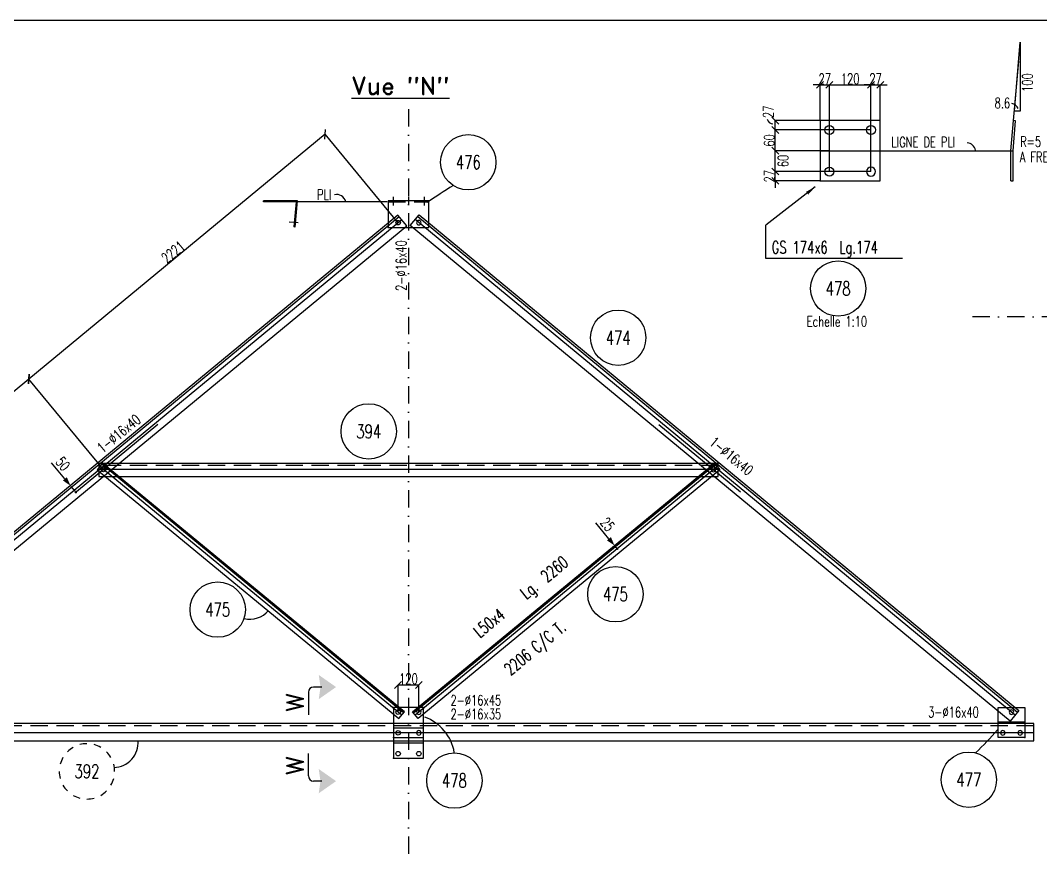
# Model space of a CAD drawing. Extents: x 554281 to 570501, y -61245 to -49765.
# Drawn here: x 558711 to 564608, y -54591 to -49765 of the extents above; entities that cross this region are included whole.
import ezdxf
from ezdxf.enums import TextEntityAlignment as Align

# ---------------------------------------------------------------- set-up
doc = ezdxf.new("R2010")
doc.units = 0
doc.header["$LTSCALE"] = 200
doc.header["$MEASUREMENT"] = 0
doc.linetypes.add('DASHDOT', pattern=[1, 0.5, -0.25, 0, -0.25])
doc.linetypes.add('DASHED', pattern=[0.75, 0.5, -0.25])
doc.layers.get('0').update_dxf_attribs({"linetype": 'CONTINUOUS'})
for name, color, linetype in [('ASSI', 6, 'CONTINUOUS'), ('BOLLINI_1', 7, 'CONTINUOUS'), ('FORI', 2, 'CONTINUOUS'), ('LINEA_ANG', 2, 'CONTINUOUS'), ('LINEE_PIASTRE', 2, 'CONTINUOUS'), ('LS', 7, 'CONTINUOUS'), ('LSP', 3, 'CONTINUOUS'), ('MZ', 6, 'DASHDOT'), ('PIASTRE', 5, 'CONTINUOUS'), ('PIEGA', 4, 'CONTINUOUS'), ('PIEGA_F_492_50', 7, 'CONTINUOUS'), ('QT_MAL', 7, 'CONTINUOUS'), ('QT_MPR', 7, 'CONTINUOUS'), ('TRAT-Y', 7, 'DASHED')]:
    doc.layers.add(name, color=color, linetype=linetype)
doc.styles.add('QUOTE', font='ROMANS8.SHX', dxfattribs={"width": 0.7})
doc.styles.add('RD', font='ROMAND8.SHX', dxfattribs={"width": 0.7})
doc.styles.add('RQL', font='ROMANS8.SHX', dxfattribs={"width": 0.7})
doc.styles.add('RS', font='ROMANS8.shx', dxfattribs={"width": 0.7})
doc.styles.get("Standard").update_dxf_attribs({"font": 'ROMANS8.SHX', "width": 0.7})
doc.dimstyles.new('FRECCE1', dxfattribs={"dimtxt": 60, "dimasz": 6.66, "dimexe": 0, "dimexo": 0, "dimgap": 1, "dimtad": 1, "dimzin": 0, "dimdsep": 46, "dimtxsty": 'RS', "dimblk1": 'QUOTP', "dimblk2": 'QUOTF', "dimsah": 1, "dimcen": 0, "dimclrd": 2, "dimclre": 2, "dimclrt": 7, "dimadec": 0, "dimazin": 0, "dimtfac": 1, "dimtix": 1, "dimtmove": 2, "dimatfit": 3, "dimldrblk": 'QUOTP', "dimfxl": 1, "dimtolj": 1, "dimtzin": 0, "dimarcsym": 0})
doc.dimstyles.new('TRATTO', dxfattribs={"dimscale": 0, "dimtxt": 60, "dimasz": 40, "dimexe": 0, "dimexo": 0, "dimgap": 5, "dimtad": 1, "dimrnd": 0.5, "dimdsep": 46, "dimtxsty": 'RS', "dimblk1": 'OBLIQUE', "dimblk2": 'OBLIQUE', "dimsah": 1, "dimcen": 0.09, "dimclrd": 2, "dimclre": 2, "dimclrt": 7, "dimadec": 0, "dimazin": 0, "dimtfac": 1, "dimtix": 1, "dimtmove": 2, "dimatfit": 3, "dimfxl": 1, "dimtolj": 1, "dimtzin": 0, "dimarcsym": 0})

# ---------------------------------------------------------------- blocks, each defined once
blk = doc.blocks.new('MRKR_98')
blk.add_point((0, 0))
at = {"color": 7, "style": 'QUOTE', "width": 0.5, "flags": 1}
for tag, p in [('TI', (3.73, 6.83)), ('DI_S', (3.73, 6.42)), ('D_S', (3.73, 6.02)), ('AUX2', (3.71, 4.93)), ('NFORI', (3.72, 5.3)), ('AUX1', (3.73, 4.19)), ('E_S', (3.73, 5.68)), ('FAM', (3.73, 4.55)), ('COMMESSA', (3.73, 3.85)), ('MD', (3.73, 3.51)), ('MP', (3.73, 3.16)), ('LARGHEZZA', (3.73, 2.82)), ('SPESSORE', (3.73, 2.48)), ('NP', (3.73, 2.14)), ('SV', (3.73, 1.79)), ('PESO', (3.73, 1.45)), ('QUA', (3.73, 1.11)), ('LUN', (3.73, 0.76)), ('PROF', (3.73, 0.42)), ('POS', (3.73, 0.08))]:
    blk.add_attdef(tag, p, '', height=0.2, dxfattribs=at)
at = {"color": 7, "flags": 1}
for tag, p in [('LAV1', (5.26, 6.88)), ('LAV2', (5.26, 6.55)), ('LAV3', (5.26, 6.21)), ('LAV4', (5.26, 5.88)), ('LAV5', (5.26, 5.55)), ('LAV6', (5.26, 5.21)), ('LAV7', (5.26, 4.88)), ('LAV8', (5.26, 4.55)), ('LAV9', (5.26, 4.21)), ('LAV10', (5.26, 3.88))]:
    blk.add_attdef(tag, p, '', height=0.2, dxfattribs=at)
blk = doc.blocks.new('16')
blk.add_circle((0, 0), 1)
blk = doc.blocks.new('ASSE98')
blk.add_line((0, 0), (1, 0))
at = {"color": 7, "style": 'QUOTE', "width": 0.5, "flags": 1}
for tag, p in [('TI', (1.38308, 6.82731)), ('DI_S', (1.38308, 6.42178)), ('D_S', (1.38308, 6.02092)), ('E_S', (1.38308, 5.68065)), ('NFORI', (1.36454, 5.29792)), ('ALAR', (1.36349, 4.93246)), ('FAM', (1.3775, 4.54645)), ('ALA', (1.38308, 4.19257)), ('DISP2', (1.38308, 3.84971)), ('DISP1', (1.38308, 3.50686)), ('PINZAF', (1.38308, 3.164)), ('PINZAI', (1.38308, 2.82114)), ('TRP', (1.38308, 2.47829)), ('NP', (1.38308, 2.13543)), ('SV', (1.38308, 1.79257)), ('PESO', (1.38308, 1.44971)), ('QUA', (1.38308, 1.10686)), ('LUN', (1.38308, 0.764)), ('PROF', (1.38308, 0.42114)), ('POS', (1.38308, 0.07829))]:
    blk.add_attdef(tag, p, '', height=0.2, dxfattribs=at)
at = {"color": 7, "flags": 1}
for tag, p in [('LAV1', (3.07431, 6.82847)), ('LAV2', (3.07431, 6.49513)), ('LAV3', (3.07431, 6.1618)), ('LAV4', (3.07431, 5.82847)), ('LAV5', (3.07431, 5.49513)), ('LAV6', (3.07431, 5.1618)), ('LAV7', (3.07431, 4.82847)), ('LAV8', (3.07431, 4.49513)), ('LAV9', (3.07431, 4.1618)), ('LAV10', (3.07431, 3.82847))]:
    blk.add_attdef(tag, p, '', height=0.2, dxfattribs=at)
blk = doc.blocks.new('xxx')
blk.add_circle((0, 0), 8)
at = {"color": 3, "style": 'RQL', "width": 0.7}
blk.add_attdef('POS', text='', height=4, dxfattribs=at).set_placement((0, 0), align=Align.MIDDLE)
at = {"color": 3, "style": 'RQL', "width": 0.7, "flags": 1}
blk.add_attdef('POS1', (-0.39, -5.42), '', height=2, dxfattribs=at)
at = {"style": 'RQL', "width": 0.7, "flags": 1}
blk.add_attdef('TIPO', (-0.39, -8.66), '', height=2, dxfattribs=at)
blk = doc.blocks.new('bull')
at = {"style": 'RS', "width": 0.7, "flags": 1}
for tag, p in [('NN', (-12.25, 0)), ('DIAMETRO', (0, -4.86)), ('SERRAGGIO', (0, -9.71)), ('LUNGHEZZA', (0, -14.57)), ('NB', (0, -19.43)), ('TIPO', (0, -24.12)), ('EL', (-0.14, -29))]:
    blk.add_attdef(tag, p, '', height=3, dxfattribs=at)
at = {"style": 'RS', "width": 0.7}
blk.add_attdef('BULLONE', (0, 0), '', height=3, dxfattribs=at)
blk = doc.blocks.new('zzz')
at = {"linetype": 'Continuous'}
for start, end in [(120, 135), (90, 105), (60, 75), (150, 165), (30, 45), (180, 195), (0, 15), (330, 345), (210, 225), (300, 315), (240, 255), (270, 285)]:
    blk.add_arc((0, 0), 8, start, end, dxfattribs=at)
at = {"color": 3, "style": 'RQL', "width": 0.7}
blk.add_attdef('POS1', text='', height=4, dxfattribs=at).set_placement((0, 0), align=Align.MIDDLE)
at = {"style": 'RQL', "width": 0.7, "flags": 1}
blk.add_attdef('TIPO', (0, -8), '', height=3, dxfattribs=at)
blk = doc.blocks.new('QUOTP')
at = {"layer": 'ASSI', "color": 2, "const_width": 1.07}
blk.add_lwpolyline([(-0.53, 0, 1), (0.53, 0, 1)], format="xyb", close=True, dxfattribs=at)
blk = doc.blocks.new('QUOTF')
at = {"layer": 'LS', "color": 2}
blk.add_line((7.5, 0), (25.5, 0), dxfattribs=at)
blk.add_solid([(7.5, 2.25), (0, 0), (7.5, -2.25)], dxfattribs=at)
blk = doc.blocks.new('*D17')
at = {"layer": 'QT_MAL', "color": 2, "lineweight": -2, "transparency": 16777216}
for p, q in [((559000, -52452.7), (559000, -52452.7)), ((559027.6, -52486.1), (559004.2, -52457.8)), ((559031.8, -52491.3), (559031.8, -52491.3))]:
    blk.add_line(p, q, dxfattribs=at)
at = {"layer": 'QT_MAL', "color": 2, "lineweight": -2, "transparency": 16777216, "xscale": 6.66, "yscale": 6.66, "zscale": 6.66}
for name, p, rotation in [('QUOTF', (559000, -52452.7), 129.5459458153037), ('QUOTP', (559031.8, -52491.3), 309.5459458153038)]:
    blk.add_blockref(name, p, dxfattribs=dict(at, rotation=rotation))
at = {"layer": 'QT_MAL', "color": 7, "transparency": 16777216, "insert": (558956.4, -52327.1), "char_height": 60, "attachment_point": 5, "rotation": 309.54595, "style": 'RS'}
blk.add_mtext('\\A1;50', dxfattribs=at)
blk = doc.blocks.new('_OBLIQUE')
at = {"color": 0, "linetype": 'ByBlock'}
blk.add_line((-0.5, -0.5), (0.5, 0.5), dxfattribs=at)
blk = doc.blocks.new('*D18')
at = {"layer": 'QT_MPR', "color": 2, "lineweight": -2, "transparency": 16777216}
for p, q in [((560472.6, -50423.2), (558760, -51837.3)), ((560894.3, -50933.9), (560472.6, -50423.2)), ((559191.2, -52359.6), (558760, -51837.3))]:
    blk.add_line(p, q, dxfattribs=at)
at = {"layer": 'QT_MPR', "color": 2, "lineweight": -2, "transparency": 16777216, "xscale": 40, "yscale": 40, "zscale": 40}
for p, rotation in [((560472.6, -50423.2), 39.54594581530375), ((558760, -51837.3), 219.5459458153037)]:
    blk.add_blockref('_OBLIQUE', p, dxfattribs=dict(at, rotation=rotation))
at = {"layer": 'QT_MPR', "color": 7, "transparency": 16777216, "insert": (559594, -51103.2), "char_height": 60, "attachment_point": 5, "rotation": 39.54595, "style": 'RS'}
blk.add_mtext('\\A1;2221', dxfattribs=at)
blk = doc.blocks.new('*D19')
at = {"layer": 'QT_MPR', "color": 2, "lineweight": -2, "transparency": 16777216}
for p, q in [((558760, -51837.3), (557047.6, -53251.2)), ((559191.2, -52359.6), (558760, -51837.3)), ((557469.3, -53761.9), (557047.6, -53251.2))]:
    blk.add_line(p, q, dxfattribs=at)
at = {"layer": 'QT_MPR', "color": 2, "lineweight": -2, "transparency": 16777216, "xscale": 40, "yscale": 40, "zscale": 40}
for p, rotation in [((558760, -51837.3), 39.54594581530375), ((557047.6, -53251.2), 219.5459458153037)]:
    blk.add_blockref('_OBLIQUE', p, dxfattribs=dict(at, rotation=rotation))
at = {"layer": 'QT_MPR', "color": 7, "transparency": 16777216, "insert": (557881.5, -52517.2), "char_height": 60, "attachment_point": 5, "rotation": 39.54595, "style": 'RS'}
blk.add_mtext('\\A1;2221', dxfattribs=at)
blk = doc.blocks.new('*D89')
at = {"layer": 'LS', "color": 2, "lineweight": -2, "transparency": 16777216}
for p, q in [((563333.4, -50137.6), (563293.4, -50137.6)), ((563333.4, -50344.3), (563333.4, -50137.6)), ((563333.4, -50137.6), (563387.4, -50137.6)), ((563387.4, -50638.3), (563387.4, -50137.6)), ((563387.4, -50137.6), (563427.4, -50137.6))]:
    blk.add_line(p, q, dxfattribs=at)
at = {"layer": 'LS', "color": 2, "lineweight": -2, "transparency": 16777216, "xscale": 40, "yscale": 40, "zscale": 40}
blk.add_blockref('_OBLIQUE', (563333.4, -50137.6), dxfattribs=at)
at = {"layer": 'LS', "color": 2, "lineweight": -2, "transparency": 16777216, "xscale": 40, "yscale": 40, "zscale": 40, "rotation": 180}
blk.add_blockref('_OBLIQUE', (563387.4, -50137.6), dxfattribs=at)
at = {"layer": 'LS', "color": 7, "transparency": 16777216, "insert": (563360.4, -50102.6), "char_height": 60, "attachment_point": 5, "style": 'RS'}
blk.add_mtext('\\A1;27', dxfattribs=at)
blk = doc.blocks.new('*D90')
at = {"layer": 'LS', "color": 2, "lineweight": -2, "transparency": 16777216}
for p, q in [((563387.4, -50398.3), (563387.4, -50137.6)), ((563387.4, -50137.6), (563627.4, -50137.6)), ((563627.4, -50638.3), (563627.4, -50137.6))]:
    blk.add_line(p, q, dxfattribs=at)
at = {"layer": 'LS', "color": 2, "lineweight": -2, "transparency": 16777216, "xscale": 40, "yscale": 40, "zscale": 40, "rotation": 180}
blk.add_blockref('_OBLIQUE', (563387.4, -50137.6), dxfattribs=at)
at = {"layer": 'LS', "color": 2, "lineweight": -2, "transparency": 16777216, "xscale": 40, "yscale": 40, "zscale": 40}
blk.add_blockref('_OBLIQUE', (563627.4, -50137.6), dxfattribs=at)
at = {"layer": 'LS', "color": 7, "transparency": 16777216, "insert": (563507.4, -50102.6), "char_height": 60, "attachment_point": 5, "style": 'RS'}
blk.add_mtext('\\A1;120', dxfattribs=at)
blk = doc.blocks.new('*D91')
at = {"layer": 'LS', "color": 2, "lineweight": -2, "transparency": 16777216}
for p, q in [((563627.4, -50137.6), (563587.4, -50137.6)), ((563627.4, -50398.3), (563627.4, -50137.6)), ((563627.4, -50137.6), (563681.4, -50137.6)), ((563681.4, -50344.3), (563681.4, -50137.6)), ((563681.4, -50137.6), (563721.4, -50137.6))]:
    blk.add_line(p, q, dxfattribs=at)
at = {"layer": 'LS', "color": 2, "lineweight": -2, "transparency": 16777216, "xscale": 40, "yscale": 40, "zscale": 40}
blk.add_blockref('_OBLIQUE', (563627.4, -50137.6), dxfattribs=at)
at = {"layer": 'LS', "color": 2, "lineweight": -2, "transparency": 16777216, "xscale": 40, "yscale": 40, "zscale": 40, "rotation": 180}
blk.add_blockref('_OBLIQUE', (563681.4, -50137.6), dxfattribs=at)
at = {"layer": 'LS', "color": 7, "transparency": 16777216, "insert": (563654.4, -50102.6), "char_height": 60, "attachment_point": 5, "style": 'RS'}
blk.add_mtext('\\A1;27', dxfattribs=at)
blk = doc.blocks.new('*D92')
at = {"layer": 'LS', "color": 2, "lineweight": -2, "transparency": 16777216}
for p, q in [((563074.5, -50638.3), (563074.5, -50598.3)), ((563627.4, -50638.3), (563074.5, -50638.3)), ((563074.5, -50692.3), (563074.5, -50638.3)), ((563333.4, -50692.3), (563074.5, -50692.3)), ((563074.5, -50692.3), (563074.5, -50732.3))]:
    blk.add_line(p, q, dxfattribs=at)
at = {"layer": 'LS', "color": 2, "lineweight": -2, "transparency": 16777216, "xscale": 40, "yscale": 40, "zscale": 40}
for p, rotation in [((563074.5, -50638.3), 270), ((563074.5, -50692.3), 90)]:
    blk.add_blockref('_OBLIQUE', p, dxfattribs=dict(at, rotation=rotation))
at = {"layer": 'LS', "color": 7, "transparency": 16777216, "insert": (563039.5, -50665.3), "char_height": 60, "attachment_point": 5, "rotation": 90, "style": 'RS'}
blk.add_mtext('\\A1;27', dxfattribs=at)
blk = doc.blocks.new('*D93')
at = {"layer": 'LS', "color": 2, "lineweight": -2, "transparency": 16777216}
for p, q in [((563387.4, -50518.3), (563074.5, -50518.3)), ((563074.5, -50638.3), (563074.5, -50518.3)), ((563387.4, -50638.3), (563074.5, -50638.3))]:
    blk.add_line(p, q, dxfattribs=at)
at = {"layer": 'LS', "color": 2, "lineweight": -2, "transparency": 16777216, "xscale": 40, "yscale": 40, "zscale": 40}
for p, rotation in [((563074.5, -50518.3), 90), ((563074.5, -50638.3), 270)]:
    blk.add_blockref('_OBLIQUE', p, dxfattribs=dict(at, rotation=rotation))
at = {"layer": 'LS', "color": 7, "transparency": 16777216, "insert": (563119.8, -50577.4), "char_height": 60, "attachment_point": 5, "rotation": 90, "style": 'RS'}
blk.add_mtext('\\A1;60', dxfattribs=at)
blk = doc.blocks.new('*D94')
at = {"layer": 'LS', "color": 2, "lineweight": -2, "transparency": 16777216}
for p, q in [((563627.4, -50398.3), (563074.5, -50398.3)), ((563074.5, -50518.3), (563074.5, -50398.3)), ((563387.4, -50518.3), (563074.5, -50518.3))]:
    blk.add_line(p, q, dxfattribs=at)
at = {"layer": 'LS', "color": 2, "lineweight": -2, "transparency": 16777216, "xscale": 40, "yscale": 40, "zscale": 40}
for p, rotation in [((563074.5, -50398.3), 90), ((563074.5, -50518.3), 270)]:
    blk.add_blockref('_OBLIQUE', p, dxfattribs=dict(at, rotation=rotation))
at = {"layer": 'LS', "color": 7, "transparency": 16777216, "insert": (563039.5, -50458.3), "char_height": 60, "attachment_point": 5, "rotation": 90, "style": 'RS'}
blk.add_mtext('\\A1;60', dxfattribs=at)
blk = doc.blocks.new('*D95')
at = {"layer": 'LS', "color": 2, "lineweight": -2, "transparency": 16777216}
for p, q in [((563333.4, -50344.3), (563074.5, -50344.3)), ((563074.5, -50398.3), (563074.5, -50344.3)), ((563387.4, -50398.3), (563074.5, -50398.3))]:
    blk.add_line(p, q, dxfattribs=at)
at = {"layer": 'LS', "color": 2, "lineweight": -2, "transparency": 16777216, "xscale": 40, "yscale": 40, "zscale": 40}
for p, rotation in [((563074.5, -50344.3), 90), ((563074.5, -50398.3), 270)]:
    blk.add_blockref('_OBLIQUE', p, dxfattribs=dict(at, rotation=rotation))
at = {"layer": 'LS', "color": 7, "transparency": 16777216, "insert": (563034.2, -50293.1), "char_height": 60, "attachment_point": 5, "rotation": 90, "style": 'RS'}
blk.add_mtext('\\A1;27', dxfattribs=at)
blk = doc.blocks.new('LPIEGA')
at = {"color": 0, "linetype": 'ByBlock'}
blk.add_line((0, 0), (1, 0), dxfattribs=at)
at = {"color": 0}
for tag, p in [('VUOTO3', (1, 13)), ('VUOTO2', (1, 11)), ('VUOTO1', (1, 9))]:
    blk.add_attdef(tag, p, '', height=1, dxfattribs=at)
at = {"color": 0, "flags": 1}
for tag, p in [('ANG_PIE', (1, 7)), ('INC_PIE', (1, 5)), ('CF', (1, 3)), ('RAGGIO', (1, 1))]:
    blk.add_attdef(tag, p, '', height=1, dxfattribs=at)
blk = doc.blocks.new('*D123')
at = {"layer": 'LS', "color": 2, "lineweight": -2, "transparency": 16777216}
for p, q in [((560894.3, -53761.9), (560894.3, -53604.7)), ((560894.3, -53604.7), (561014.3, -53604.7)), ((561014.3, -53761.9), (561014.3, -53604.7))]:
    blk.add_line(p, q, dxfattribs=at)
at = {"layer": 'LS', "color": 2, "lineweight": -2, "transparency": 16777216, "xscale": 40, "yscale": 40, "zscale": 40, "rotation": 180}
blk.add_blockref('_OBLIQUE', (560894.3, -53604.7), dxfattribs=at)
at = {"layer": 'LS', "color": 2, "lineweight": -2, "transparency": 16777216, "xscale": 40, "yscale": 40, "zscale": 40}
blk.add_blockref('_OBLIQUE', (561014.3, -53604.7), dxfattribs=at)
at = {"layer": 'LS', "color": 7, "transparency": 16777216, "insert": (560954.3, -53569.7), "char_height": 60, "attachment_point": 5, "style": 'RS'}
blk.add_mtext('\\A1;120', dxfattribs=at)
blk = doc.blocks.new('*D124')
at = {"layer": 'QT_MAL', "color": 2, "lineweight": -2, "transparency": 16777216}
blk.add_line((562156.4, -52813), (562148.9, -52804), dxfattribs=at)
at = {"layer": 'QT_MAL', "color": 2, "lineweight": -2, "transparency": 16777216, "xscale": 6.66, "yscale": 6.66, "zscale": 6.66}
for name, p, rotation in [('QUOTF', (562144.7, -52798.8), 129.4680786006941), ('QUOTP', (562160.6, -52818.1), 309.4680786006941)]:
    blk.add_blockref(name, p, dxfattribs=dict(at, rotation=rotation))
at = {"layer": 'QT_MAL', "color": 7, "transparency": 16777216, "insert": (562104.1, -52676.9), "char_height": 60, "attachment_point": 5, "rotation": 309.46808, "style": 'RS'}
blk.add_mtext('\\A1;25', dxfattribs=at)

msp = doc.modelspace()

# ---------------------------------------------------------------- linework, layer by layer
at = {"layer": 'LINEA_ANG'}
for p, q in [((564436.695, -50517.822), (564451.648, -50343.948)), ((564448.695, -50518.337), (564463.604, -50344.977)), ((564463.604, -50344.977), (564451.648, -50343.948)), ((564436.695, -50692.337), (564436.695, -50517.822)), ((564448.695, -50692.337), (564448.695, -50518.337)), ((564436.695, -50692.337), (564448.695, -50692.337)), ((560892.872, -50889.761), (557425.943, -53752.35)), ((560943.808, -50951.45), (560892.872, -50889.761)), ((560964.474, -50951.127), (561015.41, -50889.438)), ((561015.41, -50889.438), (564482.341, -53752.026)), ((557476.879, -53814.039), (560943.808, -50951.45)), ((564431.405, -53813.715), (560964.474, -50951.127)), ((559186.399, -52323.239), (559154.617, -52361.838)), ((559154.617, -52361.838), (560899.289, -53798.403)), ((562744.431, -52324.611), (559164.431, -52324.611)), ((559164.431, -52324.611), (559164.431, -52399.611)), ((560931.071, -53759.804), (559186.399, -52323.239)), ((560977.832, -53759.615), (562722.504, -52323.05)), ((562754.286, -52361.649), (561009.614, -53798.214)), ((562722.504, -52323.05), (562754.286, -52361.649)), ((562744.431, -52399.611), (562744.431, -52324.611)), ((559164.431, -52399.611), (562744.431, -52399.611)), ((560899.289, -53798.403), (560931.071, -53759.804)), ((561009.614, -53798.214), (560977.832, -53759.615)), ((564482.341, -53752.026), (564431.405, -53813.715)), ((564569.298, -53826.941), (557339.298, -53826.941)), ((564569.298, -53926.941), (564569.298, -53826.941)), ((557339.298, -53926.941), (564569.298, -53926.941))]:
    msp.add_line(p, q, dxfattribs=at)
at = {"layer": 'LINEA_ANG', "color": 2}
for p, q in [((560900.831, -50899.4), (557433.901, -53761.989)), ((561007.451, -50899.077), (564474.382, -53761.665)), ((560925.668, -53766.366), (559180.996, -52329.801)), ((560983.235, -53766.177), (562727.907, -52329.612))]:
    msp.add_line(p, q, dxfattribs=at)
at = {"layer": 'LINEA_ANG', "const_width": 2.5}
msp.add_lwpolyline([(564449.945, -50518.337, -1), (564447.445, -50518.337, -1)], format="xyb", close=True, dxfattribs=at)
at = {"layer": 'LINEE_PIASTRE'}
for p, q in [((563681.383, -50344.337), (563333.383, -50344.337)), ((563333.383, -50344.337), (563333.383, -50692.337)), ((563681.383, -50692.337), (563681.383, -50344.337)), ((563333.383, -50692.337), (563681.383, -50692.337)), ((561071.83, -50807.928), (560836.83, -50807.928)), ((560836.83, -50807.928), (560836.83, -50960.928)), ((561071.83, -50960.928), (561071.83, -50807.928)), ((560836.83, -50960.928), (561071.83, -50960.928)), ((561041.337, -53734.941), (560867.337, -53734.941)), ((560867.337, -53734.941), (560867.337, -53908.941)), ((561041.337, -53908.941), (561041.337, -53734.941)), ((564362.375, -53908.941), (564362.375, -53734.941)), ((564362.375, -53734.941), (564516.375, -53734.941)), ((564516.375, -53734.941), (564516.375, -53908.941)), ((561041.337, -53854.941), (560867.337, -53854.941)), ((560867.337, -53854.941), (560867.337, -54028.941)), ((561041.337, -54028.941), (561041.337, -53854.941)), ((560867.337, -53908.941), (561041.337, -53908.941)), ((564516.375, -53908.941), (564362.375, -53908.941)), ((560867.337, -54028.941), (561041.337, -54028.941))]:
    msp.add_line(p, q, dxfattribs=at)
at = {"layer": 'LS', "color": 6}
for p, q in [((564451.648, -50343.948), (564481.191, -50000.43)), ((563681.383, -50518.337), (564448.695, -50518.337)), ((560864.87, -50784.794), (560864.87, -50835.189)), ((560955.146, -50782.73), (560955.146, -50833.125)), ((561045.421, -50784.794), (561045.421, -50835.189)), ((560316.566, -50935.401), (560265.547, -50931.014)), ((563019.966, -51141.419), (563019.966, -50948.806)), ((563810.607, -51141.419), (563019.966, -51141.419)), ((559506.394, -52099.396), (559034.94, -52488.667)), ((562402.28, -52099.396), (562873.733, -52488.667)), ((564516.375, -53820.349), (564362.375, -53820.349)), ((564569.298, -53881.941), (557339.298, -53881.941)), ((561041.337, -53941.941), (560867.337, -53941.941))]:
    msp.add_line(p, q, dxfattribs=at)
at = {"layer": 'LS', "color": 2}
for p, q in [((560312.696, -50807.941), (560116.413, -50807.941)), ((560116.413, -50813.941), (560116.413, -50807.941)), ((560306.696, -50813.941), (560116.413, -50813.941)), ((560294.258, -50958.575), (560306.696, -50813.941)), ((560300.236, -50959.089), (560313.188, -50808.477)), ((560300.236, -50959.089), (560294.258, -50958.575))]:
    msp.add_line(p, q, dxfattribs=at)
at = {"layer": 'LS', "color": 8}
msp.add_lwpolyline([(554280.738, -49765.145), (554280.738, -61245.145), (567000.738, -61245.145), (567000.738, -59645.145), (570500.738, -59645.145), (570500.738, -49765.145), (554280.738, -49765.145)], close=True, dxfattribs=at)
at = {"layer": 'LS', "color": 6}
msp.add_lwpolyline([(564490.685, -49890.035), (564490.685, -50290.035), (564456.285, -50290.035)], close=True, dxfattribs=at)
msp.add_lwpolyline([(563305.591, -50726.7), (563019.966, -50948.806)], dxfattribs=at)
for centre, radius, start, end in [((564432.094, -50292.978), 48.78, 21.6844757, 77.7224663), ((563061.974, -50327.589), 35.056, 193.5350297, 268.6786635), ((564178.559, -50526.964), 54.667, 12.1812833, 84.823238), ((563326.432, -54183.778), 4057.808, 121.3788585, 123.9440561), ((560538.385, -50825.993), 54.907, 14.1257191, 102.5425194), ((560037.386, -53084.433), 140.578, 256.2010894, 319.9437146), ((560958.788, -54039.678), 264.044, 9.5638975, 70.2078691), ((561363.146, -51137.331), 4051.707, 315.0878293, 317.6885653), ((559248.959, -53938.455), 142.902, 271.2008994, 4.6216092)]:
    msp.add_arc(centre, radius, start, end, dxfattribs=at)
msp.add_solid([(563252.088, -50755.637), (563305.591, -50726.7), (563264.365, -50771.425)], dxfattribs=at)
at = {"layer": 'LSP', "color": 6}
msp.add_line((560831.83, -50813.941), (560306.696, -50813.941), dxfattribs=at)
at = {"layer": 'LSP'}
for p, q in [((560375.691, -53647.064), (560375.691, -53777.064)), ((560453.834, -53617.064), (560405.691, -53617.064)), ((560375.691, -54130.817), (560375.691, -54000.817)), ((560453.834, -54160.817), (560405.691, -54160.817))]:
    msp.add_line(p, q, dxfattribs=at)
for centre, start, end in [((560405.691, -53647.064), 90, 180), ((560405.691, -54130.817), 180, 270)]:
    msp.add_arc(centre, 30, start, end, dxfattribs=at)
for points in [[(560535.691, -53617.064), (560435.691, -53547.064), (560445.691, -53617.064)], [(560535.691, -53617.064), (560435.691, -53687.064), (560445.691, -53617.064)], [(560535.691, -54160.817), (560435.691, -54090.817), (560445.691, -54160.817)], [(560535.691, -54160.817), (560435.691, -54230.817), (560445.691, -54160.817)]]:
    msp.add_solid(points, dxfattribs=at)
at = {"layer": 'MZ'}
for p, q in [((560954.337, -50278.094), (560954.337, -55535.394)), ((567516.111, -51478.163), (564173.694, -51478.163))]:
    msp.add_line(p, q, dxfattribs=at)
at = {"layer": 'PIEGA'}
msp.add_line((563333.383, -50518.337), (563681.383, -50518.337), dxfattribs=at)
at = {"layer": 'TRAT-Y'}
for p, q in [((560836.83, -50813.941), (561071.83, -50813.941)), ((562744.431, -52336.111), (559164.431, -52336.111)), ((564569.298, -53840.941), (557339.298, -53840.941))]:
    msp.add_line(p, q, dxfattribs=at)

# ---------------------------------------------------------------- block references
at = {"layer": 'ASSI'}
ref = msp.add_blockref('ASSE98', (560915.157, -50916.75), dxfattribs=dict(at, xscale=4496, rotation=219.5459458153037))
ref.add_attrib('PROF', 'L80x6', (557876.401, -53276.668), dxfattribs={"layer": '0', "color": 2, "height": 70, "rotation": 39.5459458, "style": 'QUOTE', "width": 0.7})
ref.add_attrib('LUN', '4496', (558260.673, -52959.38), dxfattribs={"layer": '0', "color": 2, "height": 70, "rotation": 39.5459458, "style": 'QUOTE', "width": 0.7})
ref.add_attrib('PESO', '4442 C/C T.E.', (558073.777, -53515.713), dxfattribs={"layer": '0', "color": 2, "height": 70, "rotation": 39.5459458, "style": 'QUOTE', "width": 0.7})
ref.add_attrib('SV', 'Lg.', (558141.819, -53057.516), dxfattribs={"layer": '0', "color": 2, "height": 70, "rotation": 39.5459458, "style": 'QUOTE', "width": 0.7})
for p, xscale, rotation in [((564460.056, -53779.015), 4496, 140.4540719939539), ((562744.431, -52359.611), 3580, 179.9999999999972), ((560915.18, -53779.103), 2260, 140.5319213992917)]:
    msp.add_blockref('ASSE98', p, dxfattribs=dict(at, xscale=xscale, rotation=rotation))
ref = msp.add_blockref('ASSE98', (562738.275, -52342.449), dxfattribs=dict(at, xscale=2260, rotation=219.4680786006941))
ref.add_attrib('PROF', 'L50x4', (561365.62, -53336.68), dxfattribs={"layer": '0', "color": 2, "height": 70, "rotation": 39.4680786, "style": 'QUOTE', "width": 0.7})
ref.add_attrib('LUN', '2260', (561755.367, -53015.762), dxfattribs={"layer": '0', "color": 2, "height": 70, "rotation": 39.4680786, "style": 'QUOTE', "width": 0.7})
ref.add_attrib('PESO', '2206 C/C T.', (561543.602, -53552.834), dxfattribs={"layer": '0', "color": 2, "height": 70, "rotation": 39.4680786, "style": 'QUOTE', "width": 0.7})
ref.add_attrib('SV', 'Lg.', (561636.379, -53113.737), dxfattribs={"layer": '0', "color": 2, "height": 70, "rotation": 39.4680786, "style": 'QUOTE', "width": 0.7})
at = {"layer": 'ASSI', "xscale": 7229.999999999998, "zscale": 7229.999999999998, "rotation": 180}
msp.add_blockref('ASSE98', (564569.298, -53826.941), dxfattribs=at)
at = {"layer": 'BOLLINI_1'}
for p, xscale, yscale, zscale, values in [((561299.928, -50584.77), 20, 20, 20, {'POS': '476'}), ((563437.973, -51314.283), 19.99800000000225, 19.99800000000225, 19.99800000000225, {'POS': '478'}), ((562166.533, -51598.757), 20, 20, 20, {'POS': '474'}), ((560724.546, -52139.971), 20, 20, 20, {'POS': '394'}), ((562150.403, -53080.629), 20, 20, 20, {'POS': '475'}), ((559851.774, -53169.737), 20, 20, 20, {'POS': '475'}), ((561219.516, -54157.544), 19.99800000000225, 19.99800000000225, 19.99800000000225, {'POS': '478'}), ((564193.156, -54152.435), 19.99800000000225, 19.99800000000225, 19.99800000000225, {'POS': '477'})]:
    msp.add_blockref('xxx', p, dxfattribs=dict(at, xscale=xscale, yscale=yscale, zscale=zscale)).add_auto_attribs(values)
at = {"layer": 'FORI'}
for p, xscale, yscale, zscale, rotation in [((563387.383, -50398.337), 26, 26, 26, 44.9999999999959), ((563627.383, -50398.337), 26, 26, 26, 44.9999999999959), ((560894.337, -50933.941), 13, 13, 13, 359.5381601219999), ((561014.337, -50933.941), -13, 13, 13, 0.554489172000059), ((559191.242, -52359.611), 13, 13, 13, 359.445510828), ((562717.431, -52359.611), -13, 13, 13, 0.554489172000059), ((561014.337, -53761.941), -13, 13, 13, 0.02669335199998457), ((564439.377, -53761.94), -13, 13, 13, 0.5545119149999422), ((564389.34, -53881.941), -13, 13, 13, 180.000000000106), ((564489.375, -53881.941), -13, 13, 13, 180.0000000001239), ((560894.337, -54001.941), 13, 13, 13, 224.9999999999846), ((561014.337, -54001.941), 13, 13, 13, 224.9999999999846)]:
    msp.add_blockref('16', p, dxfattribs=dict(at, xscale=xscale, yscale=yscale, zscale=zscale, rotation=rotation))
for p, xscale, yscale, zscale in [((563387.383, -50638.337), 26, 26, 26), ((563627.383, -50638.337), -26, 26, 26), ((560894.337, -53761.941), 13, 13, 13), ((560894.337, -53881.941), 13, 13, 13), ((561014.337, -53881.941), -13, 13, 13)]:
    msp.add_blockref('16', p, dxfattribs=dict(at, xscale=xscale, yscale=yscale, zscale=zscale))
at = {"layer": 'LS', "color": 7, "xscale": 20, "yscale": 20, "zscale": 20}
for p, rotation, values in [((560941.955, -51328.237), 90, {'BULLONE': '2-%%c16x40                '}), ((559185.946, -52269.354), 39.40152902568986, {'BULLONE': '1-%%c16x40                '}), ((562688.868, -52211.949), 320.4353707896461, {'BULLONE': '1-%%c16x40                '})]:
    msp.add_blockref('bull', p, dxfattribs=dict(at, rotation=rotation)).add_auto_attribs(values)
for p, values in [((561197.017, -53723.433), {'BULLONE': '2-%%c16x45                '}), ((561197.017, -53803.433), {'BULLONE': '2-%%c16x35                '}), ((563957.86, -53792.085), {'BULLONE': '3-%%c16x40                '})]:
    msp.add_blockref('bull', p, dxfattribs=at).add_auto_attribs(values)
at = {"layer": 'LS', "color": 6, "xscale": 19.99999994994134, "yscale": 19.99999994994134, "zscale": 19.99999994994134}
msp.add_blockref('zzz', (559095.769, -54104.275), dxfattribs=at).add_auto_attribs({'POS1': '392'})
at = {"layer": 'PIASTRE'}
ref = msp.add_blockref('MRKR_98', (563333.383, -50692.337), dxfattribs=dict(at, xscale=2, yscale=2, zscale=2))
ref.add_attrib('PROF', 'GS 174x6  Lg.174', (563054.082, -51111.548), dxfattribs={"layer": '0', "color": 2, "height": 70, "style": 'RS', "width": 0.7})
for p, xscale, yscale, zscale in [((560836.83, -50960.928), 15, 15, 15), ((560867.337, -53908.941), 20, 20, 20), ((564516.375, -53908.941), 20, 20, 20), ((560867.337, -54028.941), 20, 20, 20)]:
    msp.add_blockref('MRKR_98', p, dxfattribs=dict(at, xscale=xscale, yscale=yscale, zscale=zscale))
at = {"layer": 'PIEGA_F_492_50'}
ref = msp.add_blockref('LPIEGA', (563333.383, -50518.337), dxfattribs=dict(at, xscale=348, zscale=348))
ref.add_attrib('RAGGIO', 'R=5', (564489.901, -50495.774), dxfattribs={"layer": '0', "color": 7, "height": 60, "style": 'RS', "width": 0.7})
ref.add_attrib('CF', 'A FREDDO', (564487.653, -50584.342), dxfattribs={"layer": '0', "color": 7, "height": 60, "style": 'RS', "width": 0.7})

# ---------------------------------------------------------------- texts
at = {"color": 7, "style": 'RS', "width": 0.7}
msp.add_text('LIGNE DE PLI', height=60, dxfattribs=at).set_placement((563745.565, -50498.049))
at = {"layer": 'LS', "color": 3, "style": 'RD'}
msp.add_text('%%UVue "N"', height=100, dxfattribs=at).set_placement((560908.394, -50143.893), align=Align.MIDDLE)
at = {"layer": 'LS', "color": 7, "style": 'RS', "width": 0.7}
msp.add_text('100', height=60, rotation=90, dxfattribs=at).set_placement((564531.68, -50124.135), align=Align.MIDDLE)
msp.add_text('8.6', height=60, dxfattribs=at).set_placement((564387.089, -50242.398), align=Align.MIDDLE)
msp.add_text('Echelle 1:10', height=60, dxfattribs=at).set_placement((563256.167, -51534.574))
at = {"layer": 'LS', "color": 3, "style": 'RD'}
for p in [(560299.41, -53706.339), (560299.41, -54071.542)]:
    msp.add_text('W', height=100, rotation=90, dxfattribs=at).set_placement(p, align=Align.MIDDLE)
at = {"layer": 'LS', "color": 7, "insert": (560467.218, -50771.457), "char_height": 60, "attachment_point": 5, "style": 'RS'}
msp.add_mtext('\\A1;PLI', dxfattribs=at)

# ---------------------------------------------------------------- dimensions: what is measured, and where the dimension line sits
at = {"layer": 'LS'}
for base, p1, p2, text, picture, middle in [((563387.383, -50137.638), (563333.383, -50344.337), (563387.383, -50638.337), '27', '*D89', (563360.383, -50102.638)), ((563627.383, -50137.638), (563387.383, -50398.337), (563627.383, -50638.337), '120', '*D90', (563507.383, -50102.638)), ((563681.383, -50137.638), (563627.383, -50398.337), (563681.383, -50344.337), '27', '*D91', (563654.383, -50102.638))]:
    dim = msp.add_linear_dim(base=base, p1=p1, p2=p2, text=text, dimstyle='TRATTO', override={"dimscale": 1}, dxfattribs=at)
    dim.commit()
    dim.dimension.update_dxf_attribs({"geometry": picture, "text_midpoint": middle})
for base, p1, p2, text, picture, middle in [((563074.486, -50344.337), (563387.383, -50398.337), (563333.383, -50344.337), '27', '*D95', (563034.235, -50293.075)), ((563074.486, -50518.337), (563387.383, -50638.337), (563387.383, -50518.337), '60', '*D93', (563119.753, -50577.392))]:
    dim = msp.add_linear_dim(base=base, p1=p1, p2=p2, angle=90, text=text, dimstyle='TRATTO', override={"dimscale": 1}, dxfattribs=at)
    dim.commit()
    dim.dimension.update_dxf_attribs({"geometry": picture, "text_midpoint": middle, "dimtype": 160})
for base, p1, p2, text, picture, middle in [((563074.486, -50398.337), (563387.383, -50518.337), (563627.383, -50398.337), '60', '*D94', (563039.486, -50458.337)), ((563074.486, -50638.337), (563333.383, -50692.337), (563627.383, -50638.337), '27', '*D92', (563039.486, -50665.337))]:
    dim = msp.add_linear_dim(base=base, p1=p1, p2=p2, angle=90, text=text, dimstyle='TRATTO', override={"dimscale": 1}, dxfattribs=at)
    dim.commit()
    dim.dimension.update_dxf_attribs({"geometry": picture, "text_midpoint": middle})
dim = msp.add_linear_dim(base=(561014.337, -53604.66), p1=(560894.337, -53761.941), p2=(561014.337, -53761.941), dimstyle='TRATTO', override={"dimscale": 1}, dxfattribs=at)
dim.commit()
dim.dimension.update_dxf_attribs({"geometry": '*D123', "text_midpoint": (560954.337, -53569.66)})
at = {"layer": 'QT_MAL'}
for base, p1, p2, angle, text, picture, middle in [((558999.976, -52452.696), (559031.811, -52491.252), (558999.976, -52452.696), 309.5459458, '50', '*D17', (558956.424, -52327.077)), ((562144.694, -52798.819), (562160.585, -52818.119), (562144.694, -52798.819), 309.4680786, '25', '*D124', (562104.094, -52676.925))]:
    dim = msp.add_linear_dim(base=base, p1=p1, p2=p2, angle=angle, text=text, dimstyle='FRECCE1', dxfattribs=at)
    dim.commit()
    dim.dimension.update_dxf_attribs({"geometry": picture, "text_midpoint": middle, "dimtype": 160})
at = {"layer": 'QT_MPR'}
for base, p1, p2, picture, middle in [((558759.959, -51837.276), (560894.337, -50933.941), (559191.242, -52359.611), '*D18', (559593.997, -51103.235)), ((557047.565, -53251.172), (559191.242, -52359.611), (557469.298, -53761.941), '*D19', (557881.477, -52517.235))]:
    dim = msp.add_linear_dim(base=base, p1=p1, p2=p2, angle=39.5459458, text='2221', dimstyle='TRATTO', override={"dimscale": 1}, dxfattribs=at)
    dim.commit()
    dim.dimension.update_dxf_attribs({"geometry": picture, "text_midpoint": middle, "dimtype": 160})

doc.saveas('drawing.dxf')
